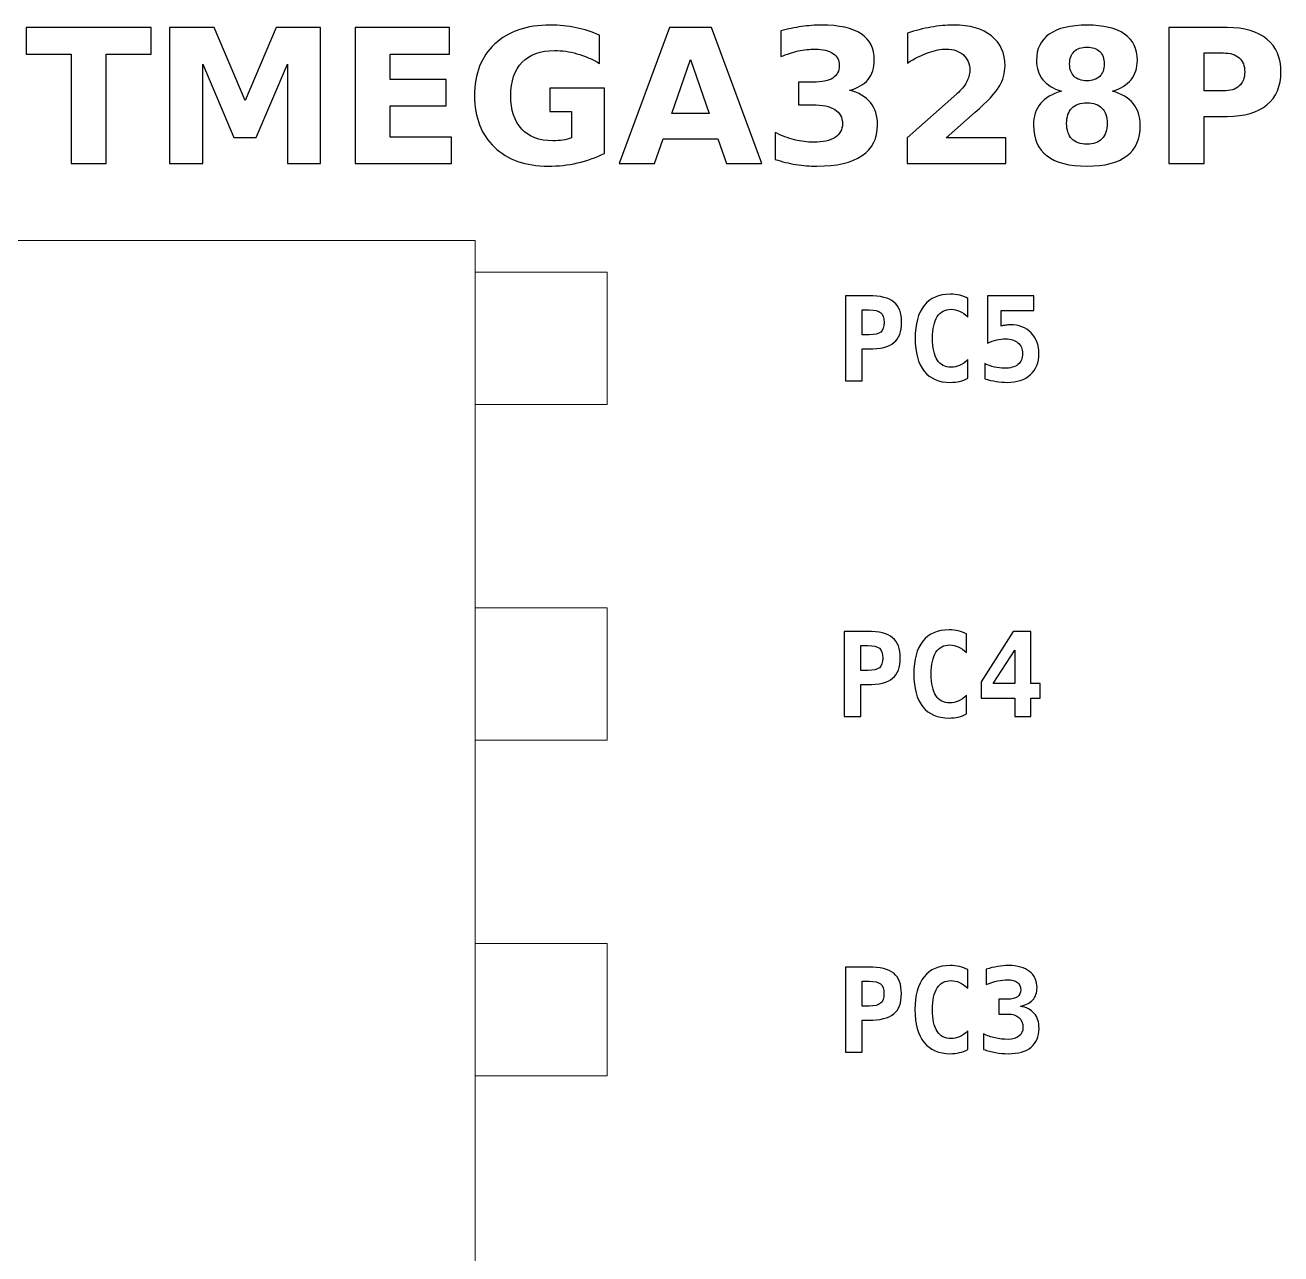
# Model space of a CAD drawing. Header units: centimetres. Extents: x -11.47 to -9.53, y -16.79 to -12.96.
# Drawn here: x -10.478 to -9.528, y -13.892 to -12.962 of the extents above; entities that cross this region are included whole.
import ezdxf

# ---------------------------------------------------------------- set-up
doc = ezdxf.new("R2010")
doc.units = ezdxf.units.CM
doc.header["$MEASUREMENT"] = 0
doc.layers.add('Layer 1', color=7, linetype='Continuous')

msp = doc.modelspace()

# ---------------------------------------------------------------- linework, layer by layer
at = {"layer": 'Layer 1', "color": 7, "lineweight": 9}
for points in [[(-10.8625, -16.575), (-10.1375, -16.575), (-10.1375, -13.125), (-10.8625, -13.125), (-10.8625, -16.575)], [(-10.1375, -13.249), (-10.0375, -13.249), (-10.0375, -13.149), (-10.1375, -13.149), (-10.1375, -13.249)], [(-10.1375, -13.503), (-10.0375, -13.503), (-10.0375, -13.403), (-10.1375, -13.403), (-10.1375, -13.503)], [(-10.1375, -13.757), (-10.0375, -13.757), (-10.0375, -13.657), (-10.1375, -13.657), (-10.1375, -13.757)]]:
    msp.add_lwpolyline(points, close=True, dxfattribs=at)
at = {"layer": 'Layer 1', "color": 250}
for points, knots in [([(-10.03954, -13.05908), (-10.04615, -13.0623), (-10.05301, -13.0647), (-10.06014, -13.06632), (-10.06014, -13.06632), (-10.06727, -13.06792), (-10.0746, -13.06872), (-10.0822, -13.06872), (-10.0822, -13.06872), (-10.09932, -13.06872), (-10.11289, -13.06392), (-10.12291, -13.05435), (-10.12291, -13.05435), (-10.13293, -13.04478), (-10.13794, -13.0318), (-10.13794, -13.01538), (-10.13794, -13.01538), (-10.13794, -12.9988), (-10.13283, -12.98577), (-10.12265, -12.97624), (-10.12265, -12.97624), (-10.11244, -12.96674), (-10.09847, -12.96199), (-10.08074, -12.96199), (-10.08074, -12.96199), (-10.0739, -12.96199), (-10.06734, -12.96263), (-10.06106, -12.96392), (-10.06106, -12.96392), (-10.0548, -12.96521), (-10.04887, -12.96712), (-10.04332, -12.96964), (-10.04332, -12.96964), (-10.04332, -12.96964), (-10.04332, -12.99092), (-10.04332, -12.99092), (-10.04332, -12.99092), (-10.04906, -12.98765), (-10.05478, -12.98523), (-10.06045, -12.98363), (-10.06045, -12.98363), (-10.06611, -12.98201), (-10.0718, -12.98121), (-10.0775, -12.98121), (-10.0775, -12.98121), (-10.08808, -12.98121), (-10.09622, -12.98417), (-10.10193, -12.99007), (-10.10193, -12.99007), (-10.10765, -12.99598), (-10.11052, -13.00442), (-10.11052, -13.01538), (-10.11052, -13.01538), (-10.11052, -13.02627), (-10.10776, -13.03469), (-10.10224, -13.04061), (-10.10224, -13.04061), (-10.09673, -13.04654), (-10.0889, -13.0495), (-10.07874, -13.0495), (-10.07874, -13.0495), (-10.07599, -13.0495), (-10.07343, -13.04934), (-10.07105, -13.04899), (-10.07105, -13.04899), (-10.06868, -13.04863), (-10.06656, -13.04809), (-10.06468, -13.04736), (-10.06468, -13.04736), (-10.06468, -13.04736), (-10.06468, -13.02737), (-10.06468, -13.02737), (-10.06468, -13.02737), (-10.06468, -13.02737), (-10.08086, -13.02737), (-10.08086, -13.02737), (-10.08086, -13.02737), (-10.08086, -13.02737), (-10.08086, -13.00959), (-10.08086, -13.00959), (-10.08086, -13.00959), (-10.08086, -13.00959), (-10.03954, -13.00959), (-10.03954, -13.00959), (-10.03954, -13.00959), (-10.03954, -13.00959), (-10.03954, -13.05908), (-10.03954, -13.05908)], [0, 0, 0, 0, 0.045455, 0.045455, 0.045455, 0.045455, 0.090909, 0.090909, 0.090909, 0.090909, 0.136364, 0.136364, 0.136364, 0.136364, 0.181818, 0.181818, 0.181818, 0.181818, 0.227273, 0.227273, 0.227273, 0.227273, 0.272727, 0.272727, 0.272727, 0.272727, 0.318182, 0.318182, 0.318182, 0.318182, 0.363636, 0.363636, 0.363636, 0.363636, 0.409091, 0.409091, 0.409091, 0.409091, 0.454545, 0.454545, 0.454545, 0.454545, 0.5, 0.5, 0.5, 0.5, 0.545455, 0.545455, 0.545455, 0.545455, 0.590909, 0.590909, 0.590909, 0.590909, 0.636364, 0.636364, 0.636364, 0.636364, 0.681818, 0.681818, 0.681818, 0.681818, 0.727273, 0.727273, 0.727273, 0.727273, 0.772727, 0.772727, 0.772727, 0.772727, 0.818182, 0.818182, 0.818182, 0.818182, 0.863636, 0.863636, 0.863636, 0.863636, 0.909091, 0.909091, 0.909091, 0.909091, 0.954545, 0.954545, 0.954545, 0.954545, 1, 1, 1, 1]), ([(-9.85419, -13.01124), (-9.84727, -13.01303), (-9.84198, -13.01616), (-9.83838, -13.02058), (-9.83838, -13.02058), (-9.83478, -13.02502), (-9.83297, -13.03064), (-9.83297, -13.03749), (-9.83297, -13.03749), (-9.83297, -13.04769), (-9.83688, -13.05545), (-9.84468, -13.06077), (-9.84468, -13.06077), (-9.85249, -13.06606), (-9.86388, -13.06872), (-9.87886, -13.06872), (-9.87886, -13.06872), (-9.88415, -13.06872), (-9.88944, -13.0683), (-9.89476, -13.06745), (-9.89476, -13.06745), (-9.90005, -13.0666), (-9.90529, -13.06531), (-9.91049, -13.06362), (-9.91049, -13.06362), (-9.91049, -13.06362), (-9.91049, -13.04315), (-9.91049, -13.04315), (-9.91049, -13.04315), (-9.90553, -13.04562), (-9.90061, -13.04751), (-9.89572, -13.04878), (-9.89572, -13.04878), (-9.89083, -13.05002), (-9.88601, -13.05066), (-9.88128, -13.05066), (-9.88128, -13.05066), (-9.87425, -13.05066), (-9.86886, -13.04943), (-9.86512, -13.04701), (-9.86512, -13.04701), (-9.86138, -13.04457), (-9.8595, -13.04109), (-9.8595, -13.03652), (-9.8595, -13.03652), (-9.8595, -13.03184), (-9.86143, -13.02829), (-9.86526, -13.02589), (-9.86526, -13.02589), (-9.8691, -13.02347), (-9.87476, -13.02227), (-9.88224, -13.02227), (-9.88224, -13.02227), (-9.88224, -13.02227), (-9.89285, -13.02227), (-9.89285, -13.02227), (-9.89285, -13.02227), (-9.89285, -13.02227), (-9.89285, -13.00517), (-9.89285, -13.00517), (-9.89285, -13.00517), (-9.89285, -13.00517), (-9.8817, -13.00517), (-9.8817, -13.00517), (-9.8817, -13.00517), (-9.87502, -13.00517), (-9.87008, -13.00414), (-9.86682, -13.00204), (-9.86682, -13.00204), (-9.86355, -12.99995), (-9.86192, -12.99678), (-9.86192, -12.99252), (-9.86192, -12.99252), (-9.86192, -12.98857), (-9.8635, -12.98551), (-9.86667, -12.98337), (-9.86667, -12.98337), (-9.86985, -12.98121), (-9.87432, -12.98013), (-9.8801, -12.98013), (-9.8801, -12.98013), (-9.88438, -12.98013), (-9.88869, -12.9806), (-9.89306, -12.98156), (-9.89306, -12.98156), (-9.89741, -12.98252), (-9.90174, -12.98396), (-9.90607, -12.98584), (-9.90607, -12.98584), (-9.90607, -12.98584), (-9.90607, -12.96641), (-9.90607, -12.96641), (-9.90607, -12.96641), (-9.90082, -12.96493), (-9.89565, -12.96383), (-9.8905, -12.9631), (-9.8905, -12.9631), (-9.88535, -12.96237), (-9.88032, -12.96199), (-9.87535, -12.96199), (-9.87535, -12.96199), (-9.86199, -12.96199), (-9.85198, -12.96418), (-9.84534, -12.96858), (-9.84534, -12.96858), (-9.83871, -12.97295), (-9.8354, -12.97956), (-9.8354, -12.98838), (-9.8354, -12.98838), (-9.8354, -12.99438), (-9.83697, -12.99932), (-9.84015, -13.00315), (-9.84015, -13.00315), (-9.84332, -13.00698), (-9.848, -13.00969), (-9.85419, -13.01124)], [0, 0, 0, 0, 0.034483, 0.034483, 0.034483, 0.034483, 0.068966, 0.068966, 0.068966, 0.068966, 0.103448, 0.103448, 0.103448, 0.103448, 0.137931, 0.137931, 0.137931, 0.137931, 0.172414, 0.172414, 0.172414, 0.172414, 0.206897, 0.206897, 0.206897, 0.206897, 0.241379, 0.241379, 0.241379, 0.241379, 0.275862, 0.275862, 0.275862, 0.275862, 0.310345, 0.310345, 0.310345, 0.310345, 0.344828, 0.344828, 0.344828, 0.344828, 0.37931, 0.37931, 0.37931, 0.37931, 0.413793, 0.413793, 0.413793, 0.413793, 0.448276, 0.448276, 0.448276, 0.448276, 0.482759, 0.482759, 0.482759, 0.482759, 0.517241, 0.517241, 0.517241, 0.517241, 0.551724, 0.551724, 0.551724, 0.551724, 0.586207, 0.586207, 0.586207, 0.586207, 0.62069, 0.62069, 0.62069, 0.62069, 0.655172, 0.655172, 0.655172, 0.655172, 0.689655, 0.689655, 0.689655, 0.689655, 0.724138, 0.724138, 0.724138, 0.724138, 0.758621, 0.758621, 0.758621, 0.758621, 0.793103, 0.793103, 0.793103, 0.793103, 0.827586, 0.827586, 0.827586, 0.827586, 0.862069, 0.862069, 0.862069, 0.862069, 0.896552, 0.896552, 0.896552, 0.896552, 0.931034, 0.931034, 0.931034, 0.931034, 0.965517, 0.965517, 0.965517, 0.965517, 1, 1, 1, 1]), ([(-9.78107, -13.04722), (-9.78107, -13.04722), (-9.73579, -13.04722), (-9.73579, -13.04722), (-9.73579, -13.04722), (-9.73579, -13.04722), (-9.73579, -13.06672), (-9.73579, -13.06672), (-9.73579, -13.06672), (-9.73579, -13.06672), (-9.81056, -13.06672), (-9.81056, -13.06672), (-9.81056, -13.06672), (-9.81056, -13.06672), (-9.81056, -13.04722), (-9.81056, -13.04722), (-9.81056, -13.04722), (-9.81056, -13.04722), (-9.773, -13.01409), (-9.773, -13.01409), (-9.773, -13.01409), (-9.76964, -13.01105), (-9.76717, -13.00809), (-9.76557, -13.0052), (-9.76557, -13.0052), (-9.76395, -13.0023), (-9.76315, -12.99929), (-9.76315, -12.99616), (-9.76315, -12.99616), (-9.76315, -12.99134), (-9.76477, -12.98746), (-9.76801, -12.98452), (-9.76801, -12.98452), (-9.77124, -12.98158), (-9.77554, -12.98013), (-9.78093, -12.98013), (-9.78093, -12.98013), (-9.78506, -12.98013), (-9.78958, -12.98102), (-9.7945, -12.98278), (-9.7945, -12.98278), (-9.79941, -12.98455), (-9.80468, -12.98718), (-9.81028, -12.99066), (-9.81028, -12.99066), (-9.81028, -12.99066), (-9.81028, -12.96806), (-9.81028, -12.96806), (-9.81028, -12.96806), (-9.8043, -12.96609), (-9.7984, -12.96458), (-9.79257, -12.96355), (-9.79257, -12.96355), (-9.78673, -12.96251), (-9.78102, -12.96199), (-9.7754, -12.96199), (-9.7754, -12.96199), (-9.7631, -12.96199), (-9.75353, -12.9647), (-9.74671, -12.97013), (-9.74671, -12.97013), (-9.73989, -12.97554), (-9.73648, -12.98309), (-9.73648, -12.9928), (-9.73648, -12.9928), (-9.73648, -12.9984), (-9.73793, -13.00362), (-9.74083, -13.00847), (-9.74083, -13.00847), (-9.74372, -13.01331), (-9.74981, -13.0198), (-9.75908, -13.02794), (-9.75908, -13.02794), (-9.75908, -13.02794), (-9.78107, -13.04722), (-9.78107, -13.04722)], [0, 0, 0, 0, 0.052632, 0.052632, 0.052632, 0.052632, 0.105263, 0.105263, 0.105263, 0.105263, 0.157895, 0.157895, 0.157895, 0.157895, 0.210526, 0.210526, 0.210526, 0.210526, 0.263158, 0.263158, 0.263158, 0.263158, 0.315789, 0.315789, 0.315789, 0.315789, 0.368421, 0.368421, 0.368421, 0.368421, 0.421053, 0.421053, 0.421053, 0.421053, 0.473684, 0.473684, 0.473684, 0.473684, 0.526316, 0.526316, 0.526316, 0.526316, 0.578947, 0.578947, 0.578947, 0.578947, 0.631579, 0.631579, 0.631579, 0.631579, 0.684211, 0.684211, 0.684211, 0.684211, 0.736842, 0.736842, 0.736842, 0.736842, 0.789474, 0.789474, 0.789474, 0.789474, 0.842105, 0.842105, 0.842105, 0.842105, 0.894737, 0.894737, 0.894737, 0.894737, 0.947368, 0.947368, 0.947368, 0.947368, 1, 1, 1, 1]), ([(-9.69379, -13.01195), (-9.70002, -13.01006), (-9.70473, -13.00717), (-9.7079, -13.00327), (-9.7079, -13.00327), (-9.71108, -12.99936), (-9.71265, -12.9945), (-9.71265, -12.98866), (-9.71265, -12.98866), (-9.71265, -12.97998), (-9.70941, -12.97335), (-9.70294, -12.96881), (-9.70294, -12.96881), (-9.69647, -12.96427), (-9.68695, -12.96199), (-9.67441, -12.96199), (-9.67441, -12.96199), (-9.66197, -12.96199), (-9.65249, -12.96425), (-9.64602, -12.96879), (-9.64602, -12.96879), (-9.63956, -12.97331), (-9.63631, -12.97994), (-9.63631, -12.98866), (-9.63631, -12.98866), (-9.63631, -12.9945), (-9.63791, -12.99936), (-9.64108, -13.00327), (-9.64108, -13.00327), (-9.64428, -13.00717), (-9.64901, -13.01006), (-9.65524, -13.01195), (-9.65524, -13.01195), (-9.64826, -13.01387), (-9.64299, -13.017), (-9.63944, -13.02135), (-9.63944, -13.02135), (-9.63589, -13.02568), (-9.6341, -13.03116), (-9.6341, -13.03779), (-9.6341, -13.03779), (-9.6341, -13.04798), (-9.63749, -13.05569), (-9.64426, -13.06089), (-9.64426, -13.06089), (-9.65103, -13.06611), (-9.6611, -13.06872), (-9.67441, -13.06872), (-9.67441, -13.06872), (-9.68779, -13.06872), (-9.69788, -13.06611), (-9.7047, -13.06089), (-9.7047, -13.06089), (-9.71152, -13.05569), (-9.71493, -13.04798), (-9.71493, -13.03779), (-9.71493, -13.03779), (-9.71493, -13.03116), (-9.71314, -13.02568), (-9.70959, -13.02135), (-9.70959, -13.02135), (-9.70604, -13.017), (-9.70077, -13.01387), (-9.69379, -13.01195)], [0, 0, 0, 0, 0.0625, 0.0625, 0.0625, 0.0625, 0.125, 0.125, 0.125, 0.125, 0.1875, 0.1875, 0.1875, 0.1875, 0.25, 0.25, 0.25, 0.25, 0.3125, 0.3125, 0.3125, 0.3125, 0.375, 0.375, 0.375, 0.375, 0.4375, 0.4375, 0.4375, 0.4375, 0.5, 0.5, 0.5, 0.5, 0.5625, 0.5625, 0.5625, 0.5625, 0.625, 0.625, 0.625, 0.625, 0.6875, 0.6875, 0.6875, 0.6875, 0.75, 0.75, 0.75, 0.75, 0.8125, 0.8125, 0.8125, 0.8125, 0.875, 0.875, 0.875, 0.875, 0.9375, 0.9375, 0.9375, 0.9375, 1, 1, 1, 1]), ([(-10.47738, -12.96385), (-10.47738, -12.96385), (-10.38258, -12.96385), (-10.38258, -12.96385), (-10.38258, -12.96385), (-10.38258, -12.96385), (-10.38258, -12.98391), (-10.38258, -12.98391), (-10.38258, -12.98391), (-10.38258, -12.98391), (-10.41668, -12.98391), (-10.41668, -12.98391), (-10.41668, -12.98391), (-10.41668, -12.98391), (-10.41668, -13.06672), (-10.41668, -13.06672), (-10.41668, -13.06672), (-10.41668, -13.06672), (-10.44321, -13.06672), (-10.44321, -13.06672), (-10.44321, -13.06672), (-10.44321, -13.06672), (-10.44321, -12.98391), (-10.44321, -12.98391), (-10.44321, -12.98391), (-10.44321, -12.98391), (-10.47738, -12.98391), (-10.47738, -12.98391), (-10.47738, -12.98391), (-10.47738, -12.98391), (-10.47738, -12.96385), (-10.47738, -12.96385)], [0, 0, 0, 0, 0.125, 0.125, 0.125, 0.125, 0.25, 0.25, 0.25, 0.25, 0.375, 0.375, 0.375, 0.375, 0.5, 0.5, 0.5, 0.5, 0.625, 0.625, 0.625, 0.625, 0.75, 0.75, 0.75, 0.75, 0.875, 0.875, 0.875, 0.875, 1, 1, 1, 1]), ([(-10.36884, -12.96385), (-10.36884, -12.96385), (-10.33509, -12.96385), (-10.33509, -12.96385), (-10.33509, -12.96385), (-10.33509, -12.96385), (-10.31164, -13.01891), (-10.31164, -13.01891), (-10.31164, -13.01891), (-10.31164, -13.01891), (-10.28808, -12.96385), (-10.28808, -12.96385), (-10.28808, -12.96385), (-10.28808, -12.96385), (-10.2544, -12.96385), (-10.2544, -12.96385), (-10.2544, -12.96385), (-10.2544, -12.96385), (-10.2544, -13.06672), (-10.2544, -13.06672), (-10.2544, -13.06672), (-10.2544, -13.06672), (-10.27947, -13.06672), (-10.27947, -13.06672), (-10.27947, -13.06672), (-10.27947, -13.06672), (-10.27947, -12.99148), (-10.27947, -12.99148), (-10.27947, -12.99148), (-10.27947, -12.99148), (-10.30318, -13.04694), (-10.30318, -13.04694), (-10.30318, -13.04694), (-10.30318, -13.04694), (-10.31999, -13.04694), (-10.31999, -13.04694), (-10.31999, -13.04694), (-10.31999, -13.04694), (-10.3437, -12.99148), (-10.3437, -12.99148), (-10.3437, -12.99148), (-10.3437, -12.99148), (-10.3437, -13.06672), (-10.3437, -13.06672), (-10.3437, -13.06672), (-10.3437, -13.06672), (-10.36884, -13.06672), (-10.36884, -13.06672), (-10.36884, -13.06672), (-10.36884, -13.06672), (-10.36884, -12.96385), (-10.36884, -12.96385)], [0, 0, 0, 0, 0.076923, 0.076923, 0.076923, 0.076923, 0.153846, 0.153846, 0.153846, 0.153846, 0.230769, 0.230769, 0.230769, 0.230769, 0.307692, 0.307692, 0.307692, 0.307692, 0.384615, 0.384615, 0.384615, 0.384615, 0.461538, 0.461538, 0.461538, 0.461538, 0.538462, 0.538462, 0.538462, 0.538462, 0.615385, 0.615385, 0.615385, 0.615385, 0.692308, 0.692308, 0.692308, 0.692308, 0.769231, 0.769231, 0.769231, 0.769231, 0.846154, 0.846154, 0.846154, 0.846154, 0.923077, 0.923077, 0.923077, 0.923077, 1, 1, 1, 1]), ([(-10.22841, -12.96385), (-10.22841, -12.96385), (-10.15682, -12.96385), (-10.15682, -12.96385), (-10.15682, -12.96385), (-10.15682, -12.96385), (-10.15682, -12.98391), (-10.15682, -12.98391), (-10.15682, -12.98391), (-10.15682, -12.98391), (-10.20188, -12.98391), (-10.20188, -12.98391), (-10.20188, -12.98391), (-10.20188, -12.98391), (-10.20188, -13.00306), (-10.20188, -13.00306), (-10.20188, -13.00306), (-10.20188, -13.00306), (-10.15953, -13.00306), (-10.15953, -13.00306), (-10.15953, -13.00306), (-10.15953, -13.00306), (-10.15953, -13.02312), (-10.15953, -13.02312), (-10.15953, -13.02312), (-10.15953, -13.02312), (-10.20188, -13.02312), (-10.20188, -13.02312), (-10.20188, -13.02312), (-10.20188, -13.02312), (-10.20188, -13.04666), (-10.20188, -13.04666), (-10.20188, -13.04666), (-10.20188, -13.04666), (-10.15532, -13.04666), (-10.15532, -13.04666), (-10.15532, -13.04666), (-10.15532, -13.04666), (-10.15532, -13.06672), (-10.15532, -13.06672), (-10.15532, -13.06672), (-10.15532, -13.06672), (-10.22841, -13.06672), (-10.22841, -13.06672), (-10.22841, -13.06672), (-10.22841, -13.06672), (-10.22841, -12.96385), (-10.22841, -12.96385)], [0, 0, 0, 0, 0.083333, 0.083333, 0.083333, 0.083333, 0.166667, 0.166667, 0.166667, 0.166667, 0.25, 0.25, 0.25, 0.25, 0.333333, 0.333333, 0.333333, 0.333333, 0.416667, 0.416667, 0.416667, 0.416667, 0.5, 0.5, 0.5, 0.5, 0.583333, 0.583333, 0.583333, 0.583333, 0.666667, 0.666667, 0.666667, 0.666667, 0.75, 0.75, 0.75, 0.75, 0.833333, 0.833333, 0.833333, 0.833333, 0.916667, 0.916667, 0.916667, 0.916667, 1, 1, 1, 1]), ([(-9.95376, -13.048), (-9.95376, -13.048), (-9.99525, -13.048), (-9.99525, -13.048), (-9.99525, -13.048), (-9.99525, -13.048), (-10.00179, -13.06672), (-10.00179, -13.06672), (-10.00179, -13.06672), (-10.00179, -13.06672), (-10.02846, -13.06672), (-10.02846, -13.06672), (-10.02846, -13.06672), (-10.02846, -13.06672), (-9.99036, -12.96385), (-9.99036, -12.96385), (-9.99036, -12.96385), (-9.99036, -12.96385), (-9.95873, -12.96385), (-9.95873, -12.96385), (-9.95873, -12.96385), (-9.95873, -12.96385), (-9.92063, -13.06672), (-9.92063, -13.06672), (-9.92063, -13.06672), (-9.92063, -13.06672), (-9.9473, -13.06672), (-9.9473, -13.06672), (-9.9473, -13.06672), (-9.9473, -13.06672), (-9.95376, -13.048), (-9.95376, -13.048)], [0, 0, 0, 0, 0.125, 0.125, 0.125, 0.125, 0.25, 0.25, 0.25, 0.25, 0.375, 0.375, 0.375, 0.375, 0.5, 0.5, 0.5, 0.5, 0.625, 0.625, 0.625, 0.625, 0.75, 0.75, 0.75, 0.75, 0.875, 0.875, 0.875, 0.875, 1, 1, 1, 1]), ([(-9.61239, -12.96385), (-9.61239, -12.96385), (-9.56837, -12.96385), (-9.56837, -12.96385), (-9.56837, -12.96385), (-9.55527, -12.96385), (-9.54522, -12.96677), (-9.53821, -12.97258), (-9.53821, -12.97258), (-9.53121, -12.97839), (-9.5277, -12.98666), (-9.5277, -12.99741), (-9.5277, -12.99741), (-9.5277, -13.00818), (-9.53121, -13.01648), (-9.53821, -13.02229), (-9.53821, -13.02229), (-9.54522, -13.0281), (-9.55527, -13.03102), (-9.56837, -13.03102), (-9.56837, -13.03102), (-9.56837, -13.03102), (-9.58586, -13.03102), (-9.58586, -13.03102), (-9.58586, -13.03102), (-9.58586, -13.03102), (-9.58586, -13.06672), (-9.58586, -13.06672), (-9.58586, -13.06672), (-9.58586, -13.06672), (-9.61239, -13.06672), (-9.61239, -13.06672), (-9.61239, -13.06672), (-9.61239, -13.06672), (-9.61239, -12.96385), (-9.61239, -12.96385)], [0, 0, 0, 0, 0.111111, 0.111111, 0.111111, 0.111111, 0.222222, 0.222222, 0.222222, 0.222222, 0.333333, 0.333333, 0.333333, 0.333333, 0.444444, 0.444444, 0.444444, 0.444444, 0.555556, 0.555556, 0.555556, 0.555556, 0.666667, 0.666667, 0.666667, 0.666667, 0.777778, 0.777778, 0.777778, 0.777778, 0.888889, 0.888889, 0.888889, 0.888889, 1, 1, 1, 1]), ([(-9.68758, -12.99134), (-9.68758, -12.99544), (-9.68645, -12.99859), (-9.68417, -13.00077), (-9.68417, -13.00077), (-9.68189, -13.00299), (-9.67864, -13.00409), (-9.67441, -13.00409), (-9.67441, -13.00409), (-9.67027, -13.00409), (-9.66707, -13.00299), (-9.66484, -13.00077), (-9.66484, -13.00077), (-9.66258, -12.99859), (-9.66145, -12.99544), (-9.66145, -12.99134), (-9.66145, -12.99134), (-9.66145, -12.98725), (-9.66258, -12.98412), (-9.66484, -12.98194), (-9.66484, -12.98194), (-9.66707, -12.97975), (-9.67027, -12.97867), (-9.67441, -12.97867), (-9.67441, -12.97867), (-9.67864, -12.97867), (-9.68189, -12.97977), (-9.68417, -12.98198), (-9.68417, -12.98198), (-9.68645, -12.98417), (-9.68758, -12.9873), (-9.68758, -12.99134)], [0, 0, 0, 0, 0.125, 0.125, 0.125, 0.125, 0.25, 0.25, 0.25, 0.25, 0.375, 0.375, 0.375, 0.375, 0.5, 0.5, 0.5, 0.5, 0.625, 0.625, 0.625, 0.625, 0.75, 0.75, 0.75, 0.75, 0.875, 0.875, 0.875, 0.875, 1, 1, 1, 1]), ([(-9.98864, -13.0289), (-9.98864, -13.0289), (-9.96044, -13.0289), (-9.96044, -13.0289), (-9.96044, -13.0289), (-9.96044, -13.0289), (-9.97451, -12.98798), (-9.97451, -12.98798), (-9.97451, -12.98798), (-9.97451, -12.98798), (-9.98864, -13.0289), (-9.98864, -13.0289)], [0, 0, 0, 0, 0.333333, 0.333333, 0.333333, 0.333333, 0.666667, 0.666667, 0.666667, 0.666667, 1, 1, 1, 1]), ([(-9.58586, -12.98307), (-9.58586, -12.98307), (-9.58586, -13.0118), (-9.58586, -13.0118), (-9.58586, -13.0118), (-9.58586, -13.0118), (-9.57119, -13.0118), (-9.57119, -13.0118), (-9.57119, -13.0118), (-9.56604, -13.0118), (-9.56206, -13.01056), (-9.55926, -13.00804), (-9.55926, -13.00804), (-9.55646, -13.00555), (-9.55505, -13.002), (-9.55505, -12.99741), (-9.55505, -12.99741), (-9.55505, -12.9928), (-9.55646, -12.98927), (-9.55926, -12.98678), (-9.55926, -12.98678), (-9.56206, -12.98431), (-9.56604, -12.98307), (-9.57119, -12.98307), (-9.57119, -12.98307), (-9.57119, -12.98307), (-9.58586, -12.98307), (-9.58586, -12.98307)], [0, 0, 0, 0, 0.142857, 0.142857, 0.142857, 0.142857, 0.285714, 0.285714, 0.285714, 0.285714, 0.428571, 0.428571, 0.428571, 0.428571, 0.571429, 0.571429, 0.571429, 0.571429, 0.714286, 0.714286, 0.714286, 0.714286, 0.857143, 0.857143, 0.857143, 0.857143, 1, 1, 1, 1]), ([(-9.67441, -13.02069), (-9.67937, -13.02069), (-9.68321, -13.02206), (-9.68586, -13.02476), (-9.68586, -13.02476), (-9.68852, -13.02747), (-9.68986, -13.03135), (-9.68986, -13.0364), (-9.68986, -13.0364), (-9.68986, -13.04146), (-9.68852, -13.04532), (-9.68586, -13.04802), (-9.68586, -13.04802), (-9.68321, -13.0507), (-9.67937, -13.05204), (-9.67441, -13.05204), (-9.67441, -13.05204), (-9.66949, -13.05204), (-9.66573, -13.0507), (-9.6631, -13.04802), (-9.6631, -13.04802), (-9.66049, -13.04532), (-9.65917, -13.04146), (-9.65917, -13.0364), (-9.65917, -13.0364), (-9.65917, -13.0313), (-9.66049, -13.02742), (-9.6631, -13.02472), (-9.6631, -13.02472), (-9.66573, -13.02204), (-9.66949, -13.02069), (-9.67441, -13.02069)], [0, 0, 0, 0, 0.125, 0.125, 0.125, 0.125, 0.25, 0.25, 0.25, 0.25, 0.375, 0.375, 0.375, 0.375, 0.5, 0.5, 0.5, 0.5, 0.625, 0.625, 0.625, 0.625, 0.75, 0.75, 0.75, 0.75, 0.875, 0.875, 0.875, 0.875, 1, 1, 1, 1]), ([(-9.85717, -13.16681), (-9.85717, -13.16681), (-9.83972, -13.16681), (-9.83972, -13.16681), (-9.83972, -13.16681), (-9.83086, -13.16681), (-9.82448, -13.16838), (-9.82058, -13.17154), (-9.82058, -13.17154), (-9.81669, -13.1747), (-9.81475, -13.17983), (-9.81475, -13.18692), (-9.81475, -13.18692), (-9.81475, -13.194), (-9.81669, -13.19913), (-9.82058, -13.20229), (-9.82058, -13.20229), (-9.82448, -13.20545), (-9.83086, -13.20702), (-9.83972, -13.20702), (-9.83972, -13.20702), (-9.83972, -13.20702), (-9.84447, -13.20702), (-9.84447, -13.20702), (-9.84447, -13.20702), (-9.84447, -13.20702), (-9.84447, -13.2311), (-9.84447, -13.2311), (-9.84447, -13.2311), (-9.84447, -13.2311), (-9.85717, -13.2311), (-9.85717, -13.2311), (-9.85717, -13.2311), (-9.85717, -13.2311), (-9.85717, -13.16681), (-9.85717, -13.16681)], [0, 0, 0, 0, 0.111111, 0.111111, 0.111111, 0.111111, 0.222222, 0.222222, 0.222222, 0.222222, 0.333333, 0.333333, 0.333333, 0.333333, 0.444444, 0.444444, 0.444444, 0.444444, 0.555556, 0.555556, 0.555556, 0.555556, 0.666667, 0.666667, 0.666667, 0.666667, 0.777778, 0.777778, 0.777778, 0.777778, 0.888889, 0.888889, 0.888889, 0.888889, 1, 1, 1, 1]), ([(-9.76451, -13.22925), (-9.76652, -13.23028), (-9.76863, -13.23106), (-9.77085, -13.23157), (-9.77085, -13.23157), (-9.77305, -13.23208), (-9.77537, -13.23235), (-9.77781, -13.23235), (-9.77781, -13.23235), (-9.78648, -13.23235), (-9.79311, -13.2295), (-9.79767, -13.22378), (-9.79767, -13.22378), (-9.80224, -13.21806), (-9.80452, -13.20982), (-9.80452, -13.19901), (-9.80452, -13.19901), (-9.80452, -13.1882), (-9.80224, -13.17994), (-9.79767, -13.17422), (-9.79767, -13.17422), (-9.79311, -13.1685), (-9.78648, -13.16565), (-9.77781, -13.16565), (-9.77781, -13.16565), (-9.77537, -13.16565), (-9.77304, -13.16591), (-9.7708, -13.16643), (-9.7708, -13.16643), (-9.76855, -13.16694), (-9.76647, -13.16772), (-9.76451, -13.16875), (-9.76451, -13.16875), (-9.76451, -13.16875), (-9.76451, -13.18287), (-9.76451, -13.18287), (-9.76451, -13.18287), (-9.76669, -13.18086), (-9.76882, -13.17939), (-9.77086, -13.17845), (-9.77086, -13.17845), (-9.77292, -13.17752), (-9.77503, -13.17705), (-9.77722, -13.17705), (-9.77722, -13.17705), (-9.78187, -13.17705), (-9.78538, -13.17891), (-9.78775, -13.1826), (-9.78775, -13.1826), (-9.79011, -13.18628), (-9.79131, -13.19175), (-9.79131, -13.19901), (-9.79131, -13.19901), (-9.79131, -13.20626), (-9.79011, -13.21171), (-9.78775, -13.2154), (-9.78775, -13.2154), (-9.78538, -13.21909), (-9.78187, -13.22094), (-9.77722, -13.22094), (-9.77722, -13.22094), (-9.77503, -13.22094), (-9.77292, -13.22047), (-9.77086, -13.21955), (-9.77086, -13.21955), (-9.76882, -13.21861), (-9.76669, -13.21714), (-9.76451, -13.21512), (-9.76451, -13.21512), (-9.76451, -13.21512), (-9.76451, -13.22925), (-9.76451, -13.22925)], [0, 0, 0, 0, 0.055556, 0.055556, 0.055556, 0.055556, 0.111111, 0.111111, 0.111111, 0.111111, 0.166667, 0.166667, 0.166667, 0.166667, 0.222222, 0.222222, 0.222222, 0.222222, 0.277778, 0.277778, 0.277778, 0.277778, 0.333333, 0.333333, 0.333333, 0.333333, 0.388889, 0.388889, 0.388889, 0.388889, 0.444444, 0.444444, 0.444444, 0.444444, 0.5, 0.5, 0.5, 0.5, 0.555556, 0.555556, 0.555556, 0.555556, 0.611111, 0.611111, 0.611111, 0.611111, 0.666667, 0.666667, 0.666667, 0.666667, 0.722222, 0.722222, 0.722222, 0.722222, 0.777778, 0.777778, 0.777778, 0.777778, 0.833333, 0.833333, 0.833333, 0.833333, 0.888889, 0.888889, 0.888889, 0.888889, 0.944444, 0.944444, 0.944444, 0.944444, 1, 1, 1, 1]), ([(-9.74967, -13.16681), (-9.74967, -13.16681), (-9.71474, -13.16681), (-9.71474, -13.16681), (-9.71474, -13.16681), (-9.71474, -13.16681), (-9.71474, -13.17801), (-9.71474, -13.17801), (-9.71474, -13.17801), (-9.71474, -13.17801), (-9.73938, -13.17801), (-9.73938, -13.17801), (-9.73938, -13.17801), (-9.73938, -13.17801), (-9.73938, -13.18993), (-9.73938, -13.18993), (-9.73938, -13.18993), (-9.73835, -13.18953), (-9.73723, -13.18924), (-9.73605, -13.18905), (-9.73605, -13.18905), (-9.73488, -13.18886), (-9.73363, -13.18877), (-9.73231, -13.18877), (-9.73231, -13.18877), (-9.72594, -13.18877), (-9.72077, -13.19078), (-9.7168, -13.1948), (-9.7168, -13.1948), (-9.71285, -13.19882), (-9.71086, -13.20404), (-9.71086, -13.21048), (-9.71086, -13.21048), (-9.71086, -13.21722), (-9.71301, -13.22255), (-9.7173, -13.22647), (-9.7173, -13.22647), (-9.72159, -13.23039), (-9.72744, -13.23235), (-9.73485, -13.23235), (-9.73485, -13.23235), (-9.7376, -13.23235), (-9.74039, -13.23211), (-9.7432, -13.23166), (-9.7432, -13.23166), (-9.74601, -13.2312), (-9.74889, -13.23051), (-9.75181, -13.22959), (-9.75181, -13.22959), (-9.75181, -13.22959), (-9.75181, -13.21814), (-9.75181, -13.21814), (-9.75181, -13.21814), (-9.74943, -13.21931), (-9.74698, -13.22019), (-9.74448, -13.22078), (-9.74448, -13.22078), (-9.74196, -13.22137), (-9.73944, -13.22166), (-9.73691, -13.22166), (-9.73691, -13.22166), (-9.73244, -13.22166), (-9.72903, -13.22071), (-9.72671, -13.2188), (-9.72671, -13.2188), (-9.72438, -13.21689), (-9.72322, -13.21412), (-9.72322, -13.21048), (-9.72322, -13.21048), (-9.72322, -13.20711), (-9.72438, -13.20442), (-9.72669, -13.20239), (-9.72669, -13.20239), (-9.729, -13.20038), (-9.73209, -13.19937), (-9.73592, -13.19937), (-9.73592, -13.19937), (-9.7382, -13.19937), (-9.74046, -13.19965), (-9.74276, -13.2002), (-9.74276, -13.2002), (-9.74504, -13.20076), (-9.74734, -13.20162), (-9.74967, -13.20273), (-9.74967, -13.20273), (-9.74967, -13.20273), (-9.74967, -13.16681), (-9.74967, -13.16681)], [0, 0, 0, 0, 0.045455, 0.045455, 0.045455, 0.045455, 0.090909, 0.090909, 0.090909, 0.090909, 0.136364, 0.136364, 0.136364, 0.136364, 0.181818, 0.181818, 0.181818, 0.181818, 0.227273, 0.227273, 0.227273, 0.227273, 0.272727, 0.272727, 0.272727, 0.272727, 0.318182, 0.318182, 0.318182, 0.318182, 0.363636, 0.363636, 0.363636, 0.363636, 0.409091, 0.409091, 0.409091, 0.409091, 0.454545, 0.454545, 0.454545, 0.454545, 0.5, 0.5, 0.5, 0.5, 0.545455, 0.545455, 0.545455, 0.545455, 0.590909, 0.590909, 0.590909, 0.590909, 0.636364, 0.636364, 0.636364, 0.636364, 0.681818, 0.681818, 0.681818, 0.681818, 0.727273, 0.727273, 0.727273, 0.727273, 0.772727, 0.772727, 0.772727, 0.772727, 0.818182, 0.818182, 0.818182, 0.818182, 0.863636, 0.863636, 0.863636, 0.863636, 0.909091, 0.909091, 0.909091, 0.909091, 0.954545, 0.954545, 0.954545, 0.954545, 1, 1, 1, 1]), ([(-9.84447, -13.1775), (-9.84447, -13.1775), (-9.84447, -13.19634), (-9.84447, -13.19634), (-9.84447, -13.19634), (-9.84447, -13.19634), (-9.83925, -13.19634), (-9.83925, -13.19634), (-9.83925, -13.19634), (-9.83509, -13.19634), (-9.83217, -13.19563), (-9.83049, -13.19424), (-9.83049, -13.19424), (-9.8288, -13.19283), (-9.82796, -13.19039), (-9.82796, -13.18692), (-9.82796, -13.18692), (-9.82796, -13.18345), (-9.8288, -13.18101), (-9.83049, -13.1796), (-9.83049, -13.1796), (-9.83217, -13.1782), (-9.83509, -13.1775), (-9.83925, -13.1775), (-9.83925, -13.1775), (-9.83925, -13.1775), (-9.84447, -13.1775), (-9.84447, -13.1775)], [0, 0, 0, 0, 0.142857, 0.142857, 0.142857, 0.142857, 0.285714, 0.285714, 0.285714, 0.285714, 0.428571, 0.428571, 0.428571, 0.428571, 0.571429, 0.571429, 0.571429, 0.571429, 0.714286, 0.714286, 0.714286, 0.714286, 0.857143, 0.857143, 0.857143, 0.857143, 1, 1, 1, 1]), ([(-9.85818, -13.42081), (-9.85818, -13.42081), (-9.84073, -13.42081), (-9.84073, -13.42081), (-9.84073, -13.42081), (-9.83187, -13.42081), (-9.82549, -13.42238), (-9.82159, -13.42554), (-9.82159, -13.42554), (-9.8177, -13.4287), (-9.81576, -13.43383), (-9.81576, -13.44092), (-9.81576, -13.44092), (-9.81576, -13.448), (-9.8177, -13.45313), (-9.82159, -13.45629), (-9.82159, -13.45629), (-9.82549, -13.45945), (-9.83187, -13.46102), (-9.84073, -13.46102), (-9.84073, -13.46102), (-9.84073, -13.46102), (-9.84548, -13.46102), (-9.84548, -13.46102), (-9.84548, -13.46102), (-9.84548, -13.46102), (-9.84548, -13.4851), (-9.84548, -13.4851), (-9.84548, -13.4851), (-9.84548, -13.4851), (-9.85818, -13.4851), (-9.85818, -13.4851), (-9.85818, -13.4851), (-9.85818, -13.4851), (-9.85818, -13.42081), (-9.85818, -13.42081)], [0, 0, 0, 0, 0.111111, 0.111111, 0.111111, 0.111111, 0.222222, 0.222222, 0.222222, 0.222222, 0.333333, 0.333333, 0.333333, 0.333333, 0.444444, 0.444444, 0.444444, 0.444444, 0.555556, 0.555556, 0.555556, 0.555556, 0.666667, 0.666667, 0.666667, 0.666667, 0.777778, 0.777778, 0.777778, 0.777778, 0.888889, 0.888889, 0.888889, 0.888889, 1, 1, 1, 1]), ([(-9.76552, -13.48325), (-9.76753, -13.48428), (-9.76964, -13.48506), (-9.77186, -13.48557), (-9.77186, -13.48557), (-9.77406, -13.48608), (-9.77638, -13.48635), (-9.77882, -13.48635), (-9.77882, -13.48635), (-9.78749, -13.48635), (-9.79412, -13.4835), (-9.79868, -13.47778), (-9.79868, -13.47778), (-9.80325, -13.47206), (-9.80553, -13.46382), (-9.80553, -13.45301), (-9.80553, -13.45301), (-9.80553, -13.4422), (-9.80325, -13.43394), (-9.79868, -13.42822), (-9.79868, -13.42822), (-9.79412, -13.4225), (-9.78749, -13.41965), (-9.77882, -13.41965), (-9.77882, -13.41965), (-9.77638, -13.41965), (-9.77405, -13.41991), (-9.77181, -13.42043), (-9.77181, -13.42043), (-9.76956, -13.42094), (-9.76748, -13.42172), (-9.76552, -13.42275), (-9.76552, -13.42275), (-9.76552, -13.42275), (-9.76552, -13.43687), (-9.76552, -13.43687), (-9.76552, -13.43687), (-9.7677, -13.43486), (-9.76983, -13.43339), (-9.77187, -13.43245), (-9.77187, -13.43245), (-9.77393, -13.43152), (-9.77604, -13.43105), (-9.77823, -13.43105), (-9.77823, -13.43105), (-9.78288, -13.43105), (-9.78639, -13.43291), (-9.78876, -13.4366), (-9.78876, -13.4366), (-9.79112, -13.44028), (-9.79232, -13.44575), (-9.79232, -13.45301), (-9.79232, -13.45301), (-9.79232, -13.46026), (-9.79112, -13.46571), (-9.78876, -13.4694), (-9.78876, -13.4694), (-9.78639, -13.47309), (-9.78288, -13.47494), (-9.77823, -13.47494), (-9.77823, -13.47494), (-9.77604, -13.47494), (-9.77393, -13.47447), (-9.77187, -13.47355), (-9.77187, -13.47355), (-9.76983, -13.47261), (-9.7677, -13.47114), (-9.76552, -13.46912), (-9.76552, -13.46912), (-9.76552, -13.46912), (-9.76552, -13.48325), (-9.76552, -13.48325)], [0, 0, 0, 0, 0.055556, 0.055556, 0.055556, 0.055556, 0.111111, 0.111111, 0.111111, 0.111111, 0.166667, 0.166667, 0.166667, 0.166667, 0.222222, 0.222222, 0.222222, 0.222222, 0.277778, 0.277778, 0.277778, 0.277778, 0.333333, 0.333333, 0.333333, 0.333333, 0.388889, 0.388889, 0.388889, 0.388889, 0.444444, 0.444444, 0.444444, 0.444444, 0.5, 0.5, 0.5, 0.5, 0.555556, 0.555556, 0.555556, 0.555556, 0.611111, 0.611111, 0.611111, 0.611111, 0.666667, 0.666667, 0.666667, 0.666667, 0.722222, 0.722222, 0.722222, 0.722222, 0.777778, 0.777778, 0.777778, 0.777778, 0.833333, 0.833333, 0.833333, 0.833333, 0.888889, 0.888889, 0.888889, 0.888889, 0.944444, 0.944444, 0.944444, 0.944444, 1, 1, 1, 1]), ([(-9.7302, -13.42081), (-9.7302, -13.42081), (-9.7169, -13.42081), (-9.7169, -13.42081), (-9.7169, -13.42081), (-9.7169, -13.42081), (-9.7169, -13.46033), (-9.7169, -13.46033), (-9.7169, -13.46033), (-9.7169, -13.46033), (-9.70984, -13.46033), (-9.70984, -13.46033), (-9.70984, -13.46033), (-9.70984, -13.46033), (-9.70984, -13.47122), (-9.70984, -13.47122), (-9.70984, -13.47122), (-9.70984, -13.47122), (-9.7169, -13.47122), (-9.7169, -13.47122), (-9.7169, -13.47122), (-9.7169, -13.47122), (-9.7169, -13.4851), (-9.7169, -13.4851), (-9.7169, -13.4851), (-9.7169, -13.4851), (-9.72908, -13.4851), (-9.72908, -13.4851), (-9.72908, -13.4851), (-9.72908, -13.4851), (-9.72908, -13.47122), (-9.72908, -13.47122), (-9.72908, -13.47122), (-9.72908, -13.47122), (-9.75459, -13.47122), (-9.75459, -13.47122), (-9.75459, -13.47122), (-9.75459, -13.47122), (-9.75459, -13.45891), (-9.75459, -13.45891), (-9.75459, -13.45891), (-9.75459, -13.45891), (-9.7302, -13.42081), (-9.7302, -13.42081)], [0, 0, 0, 0, 0.090909, 0.090909, 0.090909, 0.090909, 0.181818, 0.181818, 0.181818, 0.181818, 0.272727, 0.272727, 0.272727, 0.272727, 0.363636, 0.363636, 0.363636, 0.363636, 0.454545, 0.454545, 0.454545, 0.454545, 0.545455, 0.545455, 0.545455, 0.545455, 0.636364, 0.636364, 0.636364, 0.636364, 0.727273, 0.727273, 0.727273, 0.727273, 0.818182, 0.818182, 0.818182, 0.818182, 0.909091, 0.909091, 0.909091, 0.909091, 1, 1, 1, 1]), ([(-9.84548, -13.4315), (-9.84548, -13.4315), (-9.84548, -13.45034), (-9.84548, -13.45034), (-9.84548, -13.45034), (-9.84548, -13.45034), (-9.84026, -13.45034), (-9.84026, -13.45034), (-9.84026, -13.45034), (-9.8361, -13.45034), (-9.83318, -13.44963), (-9.8315, -13.44824), (-9.8315, -13.44824), (-9.82981, -13.44683), (-9.82897, -13.44439), (-9.82897, -13.44092), (-9.82897, -13.44092), (-9.82897, -13.43745), (-9.82981, -13.43501), (-9.8315, -13.4336), (-9.8315, -13.4336), (-9.83318, -13.4322), (-9.8361, -13.4315), (-9.84026, -13.4315), (-9.84026, -13.4315), (-9.84026, -13.4315), (-9.84548, -13.4315), (-9.84548, -13.4315)], [0, 0, 0, 0, 0.142857, 0.142857, 0.142857, 0.142857, 0.285714, 0.285714, 0.285714, 0.285714, 0.428571, 0.428571, 0.428571, 0.428571, 0.571429, 0.571429, 0.571429, 0.571429, 0.714286, 0.714286, 0.714286, 0.714286, 0.857143, 0.857143, 0.857143, 0.857143, 1, 1, 1, 1]), ([(-9.72908, -13.43493), (-9.72908, -13.43493), (-9.74533, -13.46033), (-9.74533, -13.46033), (-9.74533, -13.46033), (-9.74533, -13.46033), (-9.72908, -13.46033), (-9.72908, -13.46033), (-9.72908, -13.46033), (-9.72908, -13.46033), (-9.72908, -13.43493), (-9.72908, -13.43493)], [0, 0, 0, 0, 0.333333, 0.333333, 0.333333, 0.333333, 0.666667, 0.666667, 0.666667, 0.666667, 1, 1, 1, 1]), ([(-9.85729, -13.67481), (-9.85729, -13.67481), (-9.83984, -13.67481), (-9.83984, -13.67481), (-9.83984, -13.67481), (-9.83098, -13.67481), (-9.8246, -13.67638), (-9.8207, -13.67954), (-9.8207, -13.67954), (-9.81681, -13.6827), (-9.81487, -13.68783), (-9.81487, -13.69492), (-9.81487, -13.69492), (-9.81487, -13.702), (-9.81681, -13.70713), (-9.8207, -13.71029), (-9.8207, -13.71029), (-9.8246, -13.71345), (-9.83098, -13.71502), (-9.83984, -13.71502), (-9.83984, -13.71502), (-9.83984, -13.71502), (-9.84459, -13.71502), (-9.84459, -13.71502), (-9.84459, -13.71502), (-9.84459, -13.71502), (-9.84459, -13.7391), (-9.84459, -13.7391), (-9.84459, -13.7391), (-9.84459, -13.7391), (-9.85729, -13.7391), (-9.85729, -13.7391), (-9.85729, -13.7391), (-9.85729, -13.7391), (-9.85729, -13.67481), (-9.85729, -13.67481)], [0, 0, 0, 0, 0.111111, 0.111111, 0.111111, 0.111111, 0.222222, 0.222222, 0.222222, 0.222222, 0.333333, 0.333333, 0.333333, 0.333333, 0.444444, 0.444444, 0.444444, 0.444444, 0.555556, 0.555556, 0.555556, 0.555556, 0.666667, 0.666667, 0.666667, 0.666667, 0.777778, 0.777778, 0.777778, 0.777778, 0.888889, 0.888889, 0.888889, 0.888889, 1, 1, 1, 1]), ([(-9.76463, -13.73725), (-9.76664, -13.73828), (-9.76875, -13.73906), (-9.77097, -13.73957), (-9.77097, -13.73957), (-9.77317, -13.74008), (-9.77549, -13.74035), (-9.77793, -13.74035), (-9.77793, -13.74035), (-9.7866, -13.74035), (-9.79323, -13.7375), (-9.79779, -13.73178), (-9.79779, -13.73178), (-9.80236, -13.72606), (-9.80464, -13.71782), (-9.80464, -13.70701), (-9.80464, -13.70701), (-9.80464, -13.6962), (-9.80236, -13.68794), (-9.79779, -13.68222), (-9.79779, -13.68222), (-9.79323, -13.6765), (-9.7866, -13.67365), (-9.77793, -13.67365), (-9.77793, -13.67365), (-9.77549, -13.67365), (-9.77316, -13.67391), (-9.77092, -13.67443), (-9.77092, -13.67443), (-9.76867, -13.67494), (-9.76659, -13.67572), (-9.76463, -13.67675), (-9.76463, -13.67675), (-9.76463, -13.67675), (-9.76463, -13.69087), (-9.76463, -13.69087), (-9.76463, -13.69087), (-9.76681, -13.68886), (-9.76894, -13.68739), (-9.77098, -13.68645), (-9.77098, -13.68645), (-9.77304, -13.68552), (-9.77515, -13.68505), (-9.77734, -13.68505), (-9.77734, -13.68505), (-9.78199, -13.68505), (-9.7855, -13.68691), (-9.78787, -13.6906), (-9.78787, -13.6906), (-9.79023, -13.69428), (-9.79143, -13.69975), (-9.79143, -13.70701), (-9.79143, -13.70701), (-9.79143, -13.71426), (-9.79023, -13.71971), (-9.78787, -13.7234), (-9.78787, -13.7234), (-9.7855, -13.72709), (-9.78199, -13.72894), (-9.77734, -13.72894), (-9.77734, -13.72894), (-9.77515, -13.72894), (-9.77304, -13.72847), (-9.77098, -13.72755), (-9.77098, -13.72755), (-9.76894, -13.72661), (-9.76681, -13.72514), (-9.76463, -13.72312), (-9.76463, -13.72312), (-9.76463, -13.72312), (-9.76463, -13.73725), (-9.76463, -13.73725)], [0, 0, 0, 0, 0.055556, 0.055556, 0.055556, 0.055556, 0.111111, 0.111111, 0.111111, 0.111111, 0.166667, 0.166667, 0.166667, 0.166667, 0.222222, 0.222222, 0.222222, 0.222222, 0.277778, 0.277778, 0.277778, 0.277778, 0.333333, 0.333333, 0.333333, 0.333333, 0.388889, 0.388889, 0.388889, 0.388889, 0.444444, 0.444444, 0.444444, 0.444444, 0.5, 0.5, 0.5, 0.5, 0.555556, 0.555556, 0.555556, 0.555556, 0.611111, 0.611111, 0.611111, 0.611111, 0.666667, 0.666667, 0.666667, 0.666667, 0.722222, 0.722222, 0.722222, 0.722222, 0.777778, 0.777778, 0.777778, 0.777778, 0.833333, 0.833333, 0.833333, 0.833333, 0.888889, 0.888889, 0.888889, 0.888889, 0.944444, 0.944444, 0.944444, 0.944444, 1, 1, 1, 1]), ([(-9.73446, -13.71034), (-9.73446, -13.71034), (-9.74126, -13.71034), (-9.74126, -13.71034), (-9.74126, -13.71034), (-9.74126, -13.71034), (-9.74126, -13.69914), (-9.74126, -13.69914), (-9.74126, -13.69914), (-9.74126, -13.69914), (-9.73446, -13.69914), (-9.73446, -13.69914), (-9.73446, -13.69914), (-9.73131, -13.69914), (-9.72886, -13.69852), (-9.72712, -13.69727), (-9.72712, -13.69727), (-9.72539, -13.69602), (-9.72452, -13.69426), (-9.72452, -13.69199), (-9.72452, -13.69199), (-9.72452, -13.68961), (-9.72539, -13.68774), (-9.72712, -13.68641), (-9.72712, -13.68641), (-9.72886, -13.68507), (-9.73131, -13.68441), (-9.73446, -13.68441), (-9.73446, -13.68441), (-9.73687, -13.68441), (-9.73945, -13.68472), (-9.7422, -13.68532), (-9.7422, -13.68532), (-9.74496, -13.68592), (-9.74782, -13.6868), (-9.75077, -13.68795), (-9.75077, -13.68795), (-9.75077, -13.68795), (-9.75077, -13.67641), (-9.75077, -13.67641), (-9.75077, -13.67641), (-9.74782, -13.67552), (-9.74491, -13.67484), (-9.74204, -13.67435), (-9.74204, -13.67435), (-9.73916, -13.67388), (-9.73641, -13.67365), (-9.73376, -13.67365), (-9.73376, -13.67365), (-9.72699, -13.67365), (-9.72171, -13.67513), (-9.71793, -13.67809), (-9.71793, -13.67809), (-9.71414, -13.68104), (-9.71225, -13.68511), (-9.71225, -13.69032), (-9.71225, -13.69032), (-9.71225, -13.69412), (-9.71333, -13.69725), (-9.71552, -13.69968), (-9.71552, -13.69968), (-9.7177, -13.7021), (-9.72082, -13.70369), (-9.72486, -13.70443), (-9.72486, -13.70443), (-9.72027, -13.70524), (-9.71676, -13.70707), (-9.71435, -13.70992), (-9.71435, -13.70992), (-9.71194, -13.71278), (-9.71073, -13.71654), (-9.71073, -13.72118), (-9.71073, -13.72118), (-9.71073, -13.72741), (-9.71273, -13.73216), (-9.71671, -13.73544), (-9.71671, -13.73544), (-9.72071, -13.73872), (-9.7265, -13.74035), (-9.73412, -13.74035), (-9.73412, -13.74035), (-9.73735, -13.74035), (-9.74054, -13.74007), (-9.74369, -13.73953), (-9.74369, -13.73953), (-9.74683, -13.73898), (-9.74984, -13.73819), (-9.75271, -13.73716), (-9.75271, -13.73716), (-9.75271, -13.73716), (-9.75271, -13.72536), (-9.75271, -13.72536), (-9.75271, -13.72536), (-9.75001, -13.72671), (-9.7471, -13.72774), (-9.74396, -13.72844), (-9.74396, -13.72844), (-9.74085, -13.72915), (-9.73756, -13.7295), (-9.73412, -13.7295), (-9.73412, -13.7295), (-9.73066, -13.7295), (-9.72794, -13.72871), (-9.72593, -13.72711), (-9.72593, -13.72711), (-9.72392, -13.72552), (-9.72292, -13.72337), (-9.72292, -13.72067), (-9.72292, -13.72067), (-9.72292, -13.71738), (-9.72392, -13.71482), (-9.72593, -13.71303), (-9.72593, -13.71303), (-9.72794, -13.71123), (-9.73078, -13.71034), (-9.73446, -13.71034)], [0, 0, 0, 0, 0.034483, 0.034483, 0.034483, 0.034483, 0.068966, 0.068966, 0.068966, 0.068966, 0.103448, 0.103448, 0.103448, 0.103448, 0.137931, 0.137931, 0.137931, 0.137931, 0.172414, 0.172414, 0.172414, 0.172414, 0.206897, 0.206897, 0.206897, 0.206897, 0.241379, 0.241379, 0.241379, 0.241379, 0.275862, 0.275862, 0.275862, 0.275862, 0.310345, 0.310345, 0.310345, 0.310345, 0.344828, 0.344828, 0.344828, 0.344828, 0.37931, 0.37931, 0.37931, 0.37931, 0.413793, 0.413793, 0.413793, 0.413793, 0.448276, 0.448276, 0.448276, 0.448276, 0.482759, 0.482759, 0.482759, 0.482759, 0.517241, 0.517241, 0.517241, 0.517241, 0.551724, 0.551724, 0.551724, 0.551724, 0.586207, 0.586207, 0.586207, 0.586207, 0.62069, 0.62069, 0.62069, 0.62069, 0.655172, 0.655172, 0.655172, 0.655172, 0.689655, 0.689655, 0.689655, 0.689655, 0.724138, 0.724138, 0.724138, 0.724138, 0.758621, 0.758621, 0.758621, 0.758621, 0.793103, 0.793103, 0.793103, 0.793103, 0.827586, 0.827586, 0.827586, 0.827586, 0.862069, 0.862069, 0.862069, 0.862069, 0.896552, 0.896552, 0.896552, 0.896552, 0.931034, 0.931034, 0.931034, 0.931034, 0.965517, 0.965517, 0.965517, 0.965517, 1, 1, 1, 1]), ([(-9.84459, -13.6855), (-9.84459, -13.6855), (-9.84459, -13.70434), (-9.84459, -13.70434), (-9.84459, -13.70434), (-9.84459, -13.70434), (-9.83937, -13.70434), (-9.83937, -13.70434), (-9.83937, -13.70434), (-9.83521, -13.70434), (-9.83229, -13.70363), (-9.83061, -13.70224), (-9.83061, -13.70224), (-9.82892, -13.70083), (-9.82808, -13.69839), (-9.82808, -13.69492), (-9.82808, -13.69492), (-9.82808, -13.69145), (-9.82892, -13.68901), (-9.83061, -13.6876), (-9.83061, -13.6876), (-9.83229, -13.6862), (-9.83521, -13.6855), (-9.83937, -13.6855), (-9.83937, -13.6855), (-9.83937, -13.6855), (-9.84459, -13.6855), (-9.84459, -13.6855)], [0, 0, 0, 0, 0.142857, 0.142857, 0.142857, 0.142857, 0.285714, 0.285714, 0.285714, 0.285714, 0.428571, 0.428571, 0.428571, 0.428571, 0.571429, 0.571429, 0.571429, 0.571429, 0.714286, 0.714286, 0.714286, 0.714286, 0.857143, 0.857143, 0.857143, 0.857143, 1, 1, 1, 1])]:
    msp.add_open_spline(points, degree=3, knots=knots, dxfattribs=at)

doc.saveas('drawing.dxf')
